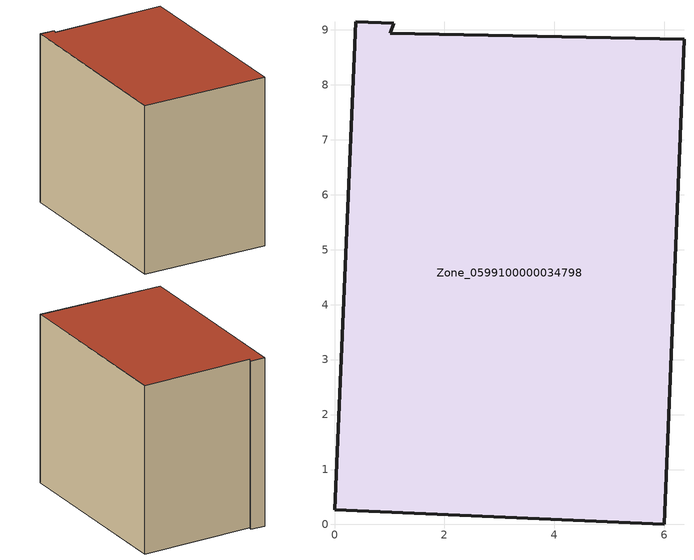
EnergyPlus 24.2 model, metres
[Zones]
Zone_0599100000034798
 floor ground (C_G): 0,0.27 0.39,9.15 1.08,9.12 1.02,8.94 6.36,8.82 6,0 z1.26
 wall outside (C_F): 0.39,9.15 0,0.27 6,0 6.36,8.82 1.02,8.94 1.08,9.12 0.39,9.15 z1.26:9.21
 roof outside (C_R): 0,0.27 6,0 6.36,8.82 1.02,8.94 1.08,9.12 0.39,9.15 z9.21
[BUILDING]
Pand.0599100000034798: North Axis=0; Terrain=City; Loads Convergence Tolerance Value=0.04; Temperature Convergence Tolerance Value=0.4; Solar Distribution=FullExterior; Maximum Number of Warmup Days=25; Minimum Number of Warmup Days=1
[Site:Location]
Rotterdam.The.Hague.AP_ZH_NLD Design_Conditions: Latitude=51.96; Longitude=4.45; Time Zone=1; Elevation=-4.5
[SITE:GROUNDTEMPERATURE:BUILDINGSURFACE]
18, 18, 18, 18, 18, 18, 18, 18, 18, 18, 18, 18
[MATERIAL] Thermal Absorptance=0.9; Solar Absorptance=0.7; Visible Absorptance=0.7
Name | Roughness | Thickness | Conductivity | Density | Specific Heat
G.TI.1965-1974 | MediumSmooth | 0.15 | 0.882353 | 540 | 1210
F.TI.1965-1974 | Rough | 0.3 | 0.697674 | 1920 | 840
R.TI.1965-1974 | MediumRough | 0.2 | 0.232558 | 1500 | 1000
[CONSTRUCTION]
C_G: G.TI.1965-1974
C_F: F.TI.1965-1974
C_R: R.TI.1965-1974
[ZONE]
Zone_0599100000034798: Type=1; Multiplier=1; Ceiling Height=Autocalculate; Volume=Autocalculate; Floor Area=autocalculate; Part of Total Floor Area=Yes
[ZONEINFILTRATION:DESIGNFLOWRATE]
Infil_Zone_0599100000034798: Zone or ZoneList or Space or SpaceList=Zone_0599100000034798; Schedule=AlwaysOn; Design Flow Rate Calculation Method=Flow/Area; Flow Rate per Floor Area=0.003; Constant Term Coefficient=1; Temperature Term Coefficient=0; Velocity Term Coefficient=0; Velocity Squared Term Coefficient=0
[HVACTEMPLATE:ZONE:IDEALLOADSAIRSYSTEM]
Zone_0599100000034798: Maximum Heating Supply Air Temperature=50; Minimum Cooling Supply Air Temperature=13; Maximum Heating Supply Air Humidity Ratio=0.0156; Minimum Cooling Supply Air Humidity Ratio=0.0077; Heating Limit=NoLimit; Cooling Limit=NoLimit; Dehumidification Control Type=ConstantSensibleHeatRatio; Cooling Sensible Heat Ratio=0.7; Dehumidification Setpoint=60; Humidification Control Type=None; Humidification Setpoint=30; Outdoor Air Method=None; Outdoor Air Flow Rate per Person=0.00944; Outdoor Air Flow Rate per Zone Floor Area=0; Outdoor Air Flow Rate per Zone=0; Demand Controlled Ventilation Type=None; Outdoor Air Economizer Type=NoEconomizer; Heat Recovery Type=None; Sensible Heat Recovery Effectiveness=0.7; Latent Heat Recovery Effectiveness=0.65
[ZONECONTROL:THERMOSTAT]
ThermostatControl_Zone_0599100000034798: Zone or ZoneList=Zone_0599100000034798; Control Type Schedule=DualSetpointControlType; Control 1=Thermostat_Zone_0599100000034798; Temperature Difference Between Cutout And Setpoint=0
[THERMOSTATSETPOINT:DUALSETPOINT]
Thermostat_Zone_0599100000034798: Heating Setpoint Temperature Schedule=HeatingSetpoint_Zone_0599100000034798; Cooling Setpoint Temperature Schedule=CoolingSetpoint_Zone_0599100000034798
[SCHEDULE:COMPACT]
HeatingSetpoint_Zone_0599100000034798: Through: 12/31, For: AllDays, Until: 24:00, 21
CoolingSetpoint_Zone_0599100000034798: Through: 12/31, For: AllDays, Until: 24:00, 24
DualSetpointControlType: Through: 12/31, For: AllDays, Until: 24:00, 4
AlwaysOn: Through: 12/31, For: AllDays, Until: 24:00, 1
